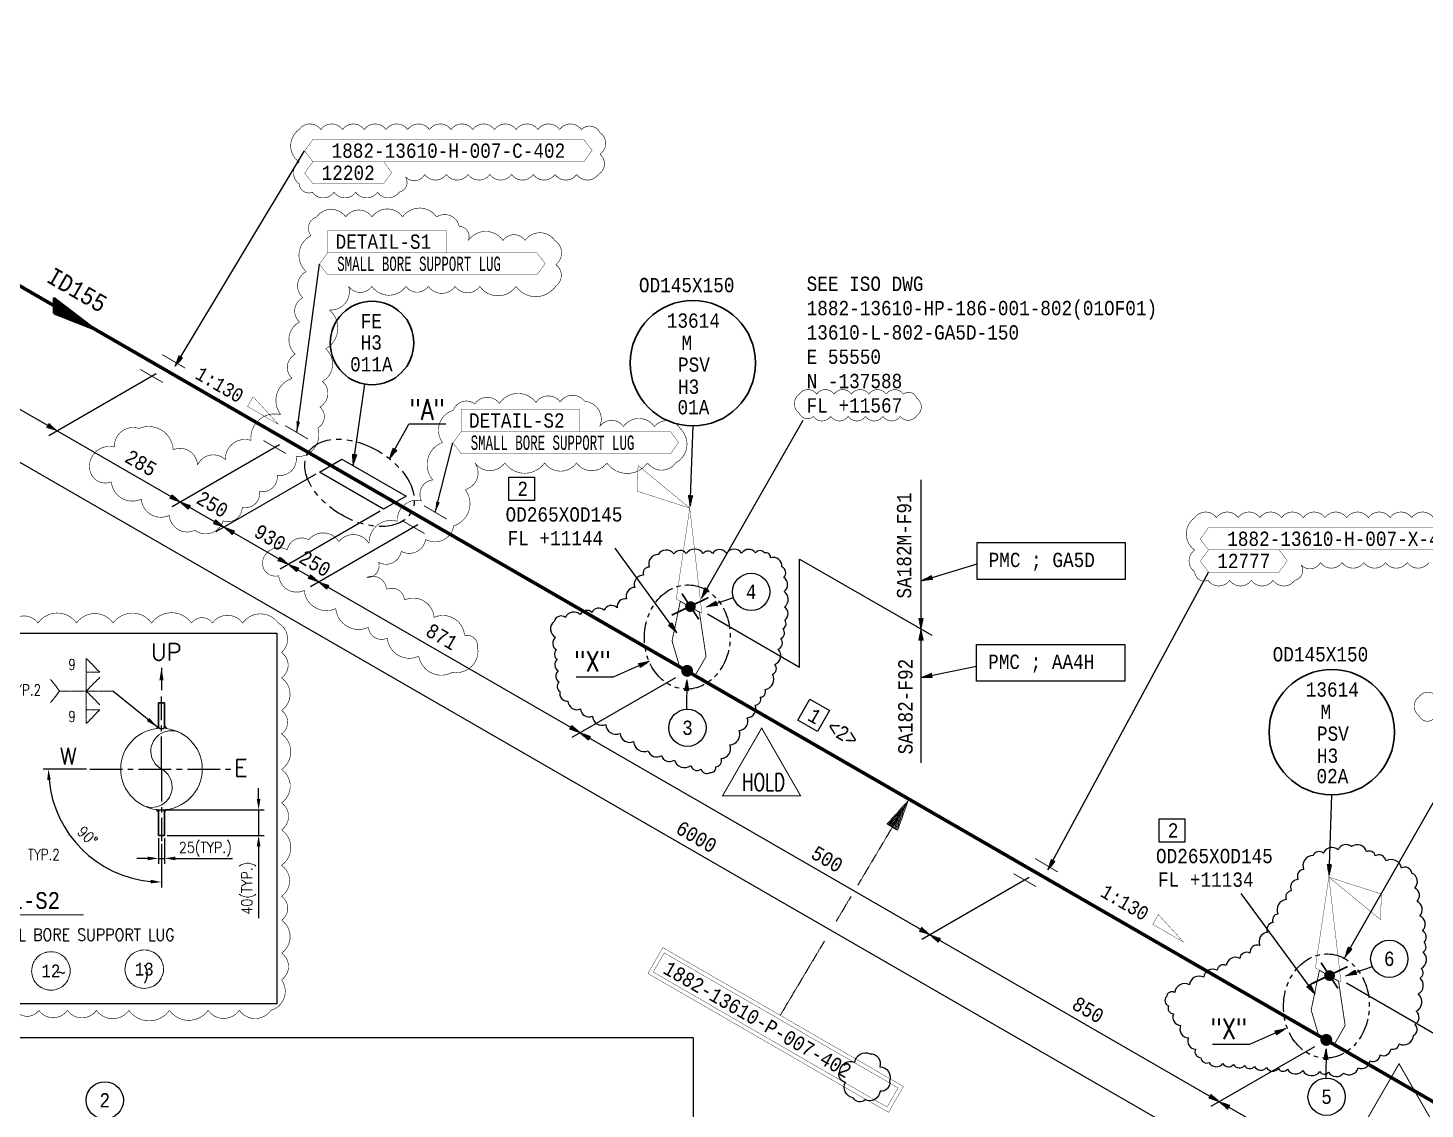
# Model space of a CAD drawing. Header units: inches. Extents: x 1027 to 1868, y 0 to 594.
# Drawn here: x 1256.8 to 1578.6, y 207.4 to 456.4 of the extents above; entities that cross this region are included whole.
import ezdxf
from ezdxf.enums import TextEntityAlignment as Align

# ---------------------------------------------------------------- set-up
doc = ezdxf.new("R2010")
doc.units = ezdxf.units.IN
doc.header["$MEASUREMENT"] = 0
for name, pattern in [('CENTER2', [1.125, 0.75, -0.125, 0.125, -0.125]), ('Dashed', [4.18782, 2.09391, -2.09391]), ('PHANTOM2', [1.25, 0.625, -0.125, 0.125, -0.125, 0.125, -0.125]), ('Solid', [1, 1, 0])]:
    doc.linetypes.add(name, pattern=pattern)
for name, color, linetype in [('1', 7, 'Continuous'), ('2', 2, 'Continuous'), ('4', 4, 'Continuous'), ('Border', 7, 'Continuous'), ('DIM-LINES', 7, 'Continuous'), ('DIM-TEXT', 7, 'Continuous'), ('FAB', 2, 'Continuous'), ('FITTINGS', 7, 'Continuous'), ('FRAME', 7, 'Continuous'), ('ISO-TEXT', 7, 'Continuous'), ('ISOTEXT', 7, 'Continuous'), ('NOZZLES', 7, 'Continuous'), ('PIPE', 7, 'Continuous'), ('Rev.4', 6, 'Continuous'), ('WELDS', 7, 'Continuous'), ('yellow', 2, 'Continuous')]:
    doc.layers.add(name, color=color, linetype=linetype)
for name, color, linetype, lineweight in [('3', 3, 'Continuous', 30), ('fittingDimension', 2, 'Solid', 13), ('Level 20', 7, 'Continuous', 0), ('materialLabel', 2, 'Solid', 13), ('message', 2, 'Solid', 13), ('spool', 2, 'Solid', 13), ('weldCyanLabel', 4, 'Solid', 13), ('weldDimension', 2, 'Solid', 13), ('weldLabel', 2, 'Solid', 13)]:
    doc.layers.add(name, color=color, linetype=linetype, lineweight=lineweight)
doc.styles.add('fixedText', font='MONOTXT8.shx', dxfattribs={"width": 0.85})
doc.styles.add('MONOTXT', font='MONOTXT.shx', dxfattribs={"width": 0.8})
doc.styles.add('ROMANS', font='romans.shx', dxfattribs={"width": 0.85})
doc.styles.get("Standard").update_dxf_attribs({"font": 'arial.ttf'})
doc.dimstyles.new('FabISO-VA2', dxfattribs={"dimtxt": 3.05, "dimasz": 2.8, "dimexe": 2, "dimexo": 1, "dimgap": 1.4, "dimtad": 1, "dimdec": 1, "dimdsep": 46, "dimtxsty": 'fixedText', "dimcen": 0, "dimclrd": 4, "dimclre": 2, "dimclrt": 2, "dimadec": 1, "dimazin": 2, "dimtfac": 1, "dimtix": 1, "dimtmove": 0, "dimatfit": 0, "dimfxl": 1, "dimarcsym": 0})
doc.dimstyles.new('ISO-25', dxfattribs={"dimtxt": 2.5, "dimasz": 2.5, "dimexe": 1.25, "dimexo": 0.625, "dimtad": 1, "dimtxsty": 'Standard', "dimcen": 2.5, "dimclre": 4, "dimadec": 0, "dimazin": 0, "dimtfac": 1, "dimtmove": 0, "dimatfit": 3, "dimfxl": 1, "dimarcsym": 0})

# ---------------------------------------------------------------- blocks, each defined once
blk = doc.blocks.new('block53')
at = {"layer": 'FITTINGS', "color": 2, "linetype": 'ByBlock', "const_width": 0.35}
for points in [[(0, 1.5), (0, 0)], [(7.6, -4.3), (0, 1.5)], [(0, 1.3), (0, -1.3)], [(6.9, -3.9), (0, 1.3)], [(0, 1.1), (0, -1.3)], [(6.1, -3.5), (0, 1.1)], [(0, 1), (0, -1.1)], [(5.3, -3), (0, 1)], [(0, 0.8), (0, -0.9)], [(4.7, -2.6), (0, 0.8)], [(0, 0.6), (0, -0.7)], [(3.9, -2.2), (0, 0.6)], [(0, 0.4), (0, -0.5)], [(3.2, -1.8), (0, 0.4)], [(0, 0.2), (0, -0.3)], [(2.4, -1.3), (0, 0.2)], [(0, 0), (0, -0.1)], [(7.6, -4.3), (0, 0)], [(0, -0.1), (2.4, -1.3)], [(0, -0.3), (3.2, -1.8)], [(0, -0.5), (3.9, -2.2)], [(0, -0.7), (4.7, -2.6)], [(0, -0.9), (5.3, -3)], [(0, -1.1), (6.1, -3.5)], [(0, -1.3), (7.6, -4.3)], [(0, -1.3), (6.9, -3.9)]]:
    blk.add_lwpolyline(points, dxfattribs=at)
at = {"flags": 1}
for tag in ['Pipe Ref', 'Description']:
    blk.add_attdef(tag, (0, 0), '', height=1, dxfattribs=at)

msp = doc.modelspace()

# ---------------------------------------------------------------- hatches: boundary and pattern name
at = {"linetype": 'Continuous'}
h = msp.add_hatch(color=2, dxfattribs=at)
h.paths.add_polyline_path([(1286.39, 295.03), (1286.8, 295.67), (1286.8, 295.51), (1287.06, 295.08, 0.017857)])
h.paths.add_polyline_path([(1288.64, 295.03, 0.017857), (1287.97, 295.08), (1288.23, 295.51), (1288.23, 295.67)])
h = msp.add_hatch(color=2, dxfattribs=at)
h.paths.add_polyline_path([(1286.39, 276.38), (1286.8, 275.74), (1286.8, 275.9), (1287.06, 276.32, -0.017857)])
h.paths.add_polyline_path([(1288.64, 276.38, -0.017857), (1287.97, 276.32), (1288.23, 275.9), (1288.23, 275.74)])
at = {"layer": 'WELDS'}
h = msp.add_hatch(color=2, dxfattribs=at)
edge = h.paths.add_edge_path(flags=0)
edge.add_arc((1409.35, 323.12), 1.25, 0, 360)
h = msp.add_hatch(color=2, dxfattribs=at)
edge = h.paths.add_edge_path(flags=0)
edge.add_arc((1408.6, 308.32), 1.38, 180, 540, ccw=False)
h = msp.add_hatch(color=2, dxfattribs=at)
edge = h.paths.add_edge_path(flags=0)
edge.add_arc((1556.56, 238.13), 1.25, 0, 360)
h = msp.add_hatch(color=2, dxfattribs=at)
edge = h.paths.add_edge_path(flags=0)
edge.add_arc((1555.81, 223.32), 1.38, 180, 540, ccw=False)

# ---------------------------------------------------------------- linework, layer by layer
at = {"color": 2, "linetype": 'Continuous'}
for p, q in [((1286.8, 295.67), (1286.39, 295.03)), ((1286.8, 295.51), (1287.06, 295.08)), ((1286.8, 295.51), (1287.06, 295.08)), ((1287.06, 295.08), (1287.97, 295.08)), ((1288.23, 295.51), (1287.97, 295.08)), ((1288.23, 295.51), (1287.97, 295.08)), ((1288.23, 295.67), (1288.64, 295.03)), ((1286.8, 275.74), (1286.39, 276.38)), ((1286.8, 275.9), (1287.06, 276.32)), ((1286.8, 275.9), (1287.06, 276.32)), ((1287.06, 276.32), (1287.97, 276.32)), ((1288.23, 275.9), (1287.97, 276.32)), ((1288.23, 275.9), (1287.97, 276.32)), ((1288.23, 275.74), (1288.64, 276.38))]:
    msp.add_line(p, q, dxfattribs=at)
at = {"color": 2, "linetype": 'Continuous', "lineweight": 0}
msp.add_line((1233.08, 252.14), (1269.58, 252.14), dxfattribs=at)
at = {"color": 2}
msp.add_lwpolyline([(1187.91, 316.97), (1314.12, 316.97), (1314.12, 231.59), (1187.91, 231.59)], close=True, dxfattribs=at)
at = {"layer": '1', "color": 1, "linetype": 'CENTER2', "ltscale": 10}
for p, q in [((1287.52, 285.7), (1287.52, 302.43)), ((1271, 285.7), (1304.03, 285.7)), ((1287.52, 285.7), (1287.52, 269.12))]:
    msp.add_line(p, q, dxfattribs=at)
at = {"layer": '1', "color": 1}
msp.add_lwpolyline([(1443.76, 216.11, -0.520567), (1447.22, 218.13, -0.520567), (1450.67, 220.14, -0.520567), (1452.98, 217.14, -0.520567), (1455.21, 213.82, -0.520567), (1453.06, 211.53, -0.520567), (1449.58, 209.54, -0.520567), (1446.85, 210.01, -0.520567), (1445.04, 213.58, -0.520567)], format="xyb", close=True, dxfattribs=at)
at = {"layer": '1', "linetype": 'ByBlock', "lineweight": 0}
msp.add_circle((1287.52, 285.7), 9.39, dxfattribs=at)
for centre, start, end in [((1289.76, 289.83), 58.4839, 241.5161), ((1285.28, 281.57), 238.4839, 61.5161)]:
    msp.add_arc(centre, 4.7, start, end, dxfattribs=at)
at = {"layer": '2', "color": 4}
for p, q in [((1290.66, 378.53), (1320.49, 428.09)), ((1331.65, 355.68), (1334.37, 374.34)), ((1340.03, 357.18), (1344.48, 365.11)), ((1409.29, 346.19), (1409.95, 364.74)), ((1411.87, 325.05), (1435.32, 366.1)), ((1406.21, 317.09), (1391.99, 336.57)), ((1462.6, 329.08), (1475.41, 333)), ((1491.7, 262.46), (1528.68, 331.09)), ((1413.06, 323.05), (1419.26, 325.25)), ((1399.87, 310.55), (1391.56, 306.89)), ((1462.51, 306.76), (1475.27, 309.37)), ((1408.55, 306.28), (1408.48, 299.5)), ((1560.05, 242.3), (1590.77, 296.07)), ((1270.23, 285.7), (1260.23, 285.7)), ((1309.89, 278.81), (1309.89, 281.31)), ((1556.46, 261.21), (1557.12, 279.76)), ((1288.14, 276.31), (1311.14, 276.31)), ((1309.89, 276.31), (1309.89, 270.43)), ((1288.86, 270.43), (1311.14, 270.43)), ((1286.8, 269.8), (1286.8, 263.87)), ((1287.52, 268.5), (1287.52, 258.42)), ((1288.23, 269.8), (1288.23, 263.87)), ((1309.89, 267.93), (1309.89, 251.36)), ((1284.3, 265.12), (1281.8, 265.12)), ((1286.8, 265.12), (1288.23, 265.12)), ((1290.73, 265.12), (1303.88, 265.12)), ((1553.25, 233.85), (1536.21, 257.01)), ((1560.27, 238.05), (1566.47, 240.26)), ((1546.44, 225.93), (1538.13, 222.26)), ((1555.76, 221.29), (1555.69, 214.51))]:
    msp.add_line(p, q, dxfattribs=at)
at = {"layer": '2', "color": 2}
for p, q in [((1286.32, 376.76), (1261.59, 362.49)), ((1314.68, 360.4), (1289.95, 346.12)), ((1323.07, 353.63), (1300, 340.31)), ((1337.87, 345.08), (1314.83, 331.78)), ((1346.58, 341.98), (1321.85, 327.7)), ((1405.91, 306.75), (1382.04, 292.96)), ((1487.36, 260.69), (1462.63, 246.41)), ((1553.12, 221.76), (1529.25, 207.97))]:
    msp.add_line(p, q, dxfattribs=at)
msp.add_lwpolyline([(1329.04, 357.08), (1343.85, 348.54), (1338.69, 345.55), (1323.88, 354.1)], close=True, dxfattribs=at)
at = {"layer": '2', "color": 4}
for points in [[(1367.53, 352.91), (1373.43, 352.91), (1373.43, 347.54), (1367.53, 347.54)], [(1436.85, 301.79), (1441.42, 299.16), (1438.64, 294.35), (1434.08, 296.99)], [(1517.34, 274.22), (1523.24, 274.22), (1523.24, 268.86), (1517.34, 268.86)]]:
    msp.add_lwpolyline(points, close=True, dxfattribs=at)
for centre in [(1423.33, 326.51), (1408.67, 295.21), (1570.32, 242), (1274.46, 209.41), (1555.88, 210.22)]:
    msp.add_circle(centre, 4.29, dxfattribs=at)
msp.add_arc((1287.52, 285.7), 26.03, 185.5045, 264.4955, dxfattribs=at)
at = {"layer": '2', "color": 3, "linetype": 'PHANTOM2', "ltscale": 10}
msp.add_ellipse((1333.14, 351.64), major_axis=(-11.85, 6.88), ratio=0.619536, dxfattribs=at)
at = {"layer": '2', "color": 3, "linetype": 'PHANTOM2', "ltscale": 8}
for centre in [(1408.63, 316.12), (1555.84, 231.13)]:
    msp.add_ellipse(centre, major_axis=(0.38, 12), ratio=0.822836, dxfattribs=at)
at = {"layer": '2', "color": 4}
for points in [[(1261.19, 283.19), (1262.02, 283.23), (1261.48, 285.7)], [(1309.47, 278.81), (1310.31, 278.81), (1309.89, 276.31)], [(1309.47, 267.93), (1310.31, 267.93), (1309.89, 270.43)], [(1284.3, 265.54), (1284.3, 264.7), (1286.8, 265.12)], [(1290.73, 265.54), (1290.73, 264.7), (1288.23, 265.12)], [(1285.04, 260.21), (1285, 259.37), (1287.52, 259.67)]]:
    msp.add_solid(points, dxfattribs=at)
at = {"layer": '3'}
for p, q in [((1286.8, 295.51), (1286.8, 300.98)), ((1288.23, 300.98), (1286.8, 300.98)), ((1288.23, 295.51), (1288.23, 300.98)), ((1286.8, 275.9), (1286.8, 270.43)), ((1288.23, 275.9), (1288.23, 270.43)), ((1288.23, 270.43), (1286.8, 270.43))]:
    msp.add_line(p, q, dxfattribs=at)
at = {"layer": '4', "color": 2}
for p, q in [((1353, 365.11), (1344.48, 365.11)), ((1391.56, 306.89), (1383.04, 306.89)), ((1538.13, 222.26), (1529.6, 222.26))]:
    msp.add_line(p, q, dxfattribs=at)
for points in [[(1475.41, 337.9), (1509.51, 337.9), (1509.51, 329.38), (1475.41, 329.38)], [(1475.27, 314.43), (1509.38, 314.43), (1509.38, 305.91), (1475.27, 305.91)], [(1098.52, 223.9), (1409.97, 223.9), (1409.97, 96.43), (1098.52, 96.43)]]:
    msp.add_lwpolyline(points, close=True, dxfattribs=at)
at = {"layer": '4', "color": 1}
for points in [[(1426.42, 335.5, 0.520567), (1424.36, 335.48, 0.520567), (1421.15, 335.45, 0.520567), (1417.69, 335.42, 0.520567), (1414.43, 335.38, 0.520567), (1412.31, 335.36, 0.520567), (1408.38, 335.33, 0.520567), (1405.53, 335.3, 0.520567), (1401.92, 335.13, 0.520567), (1399.86, 332.22, 0.520567), (1398.53, 330.35, 0.520567), (1396.53, 327.54, 0.520567), (1394.65, 324.88, 0.520567), (1392.48, 322.85, 0.520567), (1389.45, 322.29, 0.520567), (1386.68, 321.78, 0.520567), (1383.97, 321.28, 0.520567), (1380.58, 320.65, 0.520567), (1377.94, 319.72, 0.520567), (1378.25, 316.03, 0.520567), (1378.5, 313.14, 0.520567), (1378.68, 310.98, 0.520567), (1378.9, 308.3, 0.520567), (1379.12, 305.7, 0.520567), (1379.3, 303.55, 0.520567), (1381.11, 301.35, 0.520567), (1384.04, 299.55, 0.520567), (1386.76, 297.87, 0.520567), (1389.84, 295.98, 0.520567), (1393.15, 293.93, 0.520567), (1396.26, 292.02, 0.520567), (1399.63, 289.94, 0.520567), (1402.65, 288.84, 0.520567), (1405.67, 287.79, 0.520567), (1409.44, 286.49, 0.520567), (1411.81, 285.67, 0.520567), (1413.91, 284.94, 0.520567), (1415.18, 286.21, 0.520567), (1416.4, 288.12, 0.520567), (1418.43, 291.29, 0.520567), (1420.55, 294.6, 0.520567), (1422.43, 297.54, 0.520567), (1424.28, 300.43, 0.520567), (1425.45, 302.25, 0.520567), (1426.57, 304.01, 0.520567), (1428.25, 307.52, 0.520567), (1428.77, 309.8, 0.520567), (1429.58, 313.31, 0.520567), (1430.15, 315.8, 0.520567), (1430.66, 318.02, 0.520567), (1431.07, 319.98, 0.520567), (1431, 323.02, 0.520567), (1430.93, 326.59, 0.520567), (1430.86, 329.84, 0.520567), (1430.4, 332.32, 0.520567), (1427.81, 334.39, 0.520567), (1426.42, 335.5, 0.520567)], [(1575.54, 261.76, 0.520567), (1573.12, 262.89, 0.520567), (1569.58, 264.55, 0.520567), (1567.07, 265.72, 0.520567), (1565.11, 266.63, 0.520567), (1561.61, 267.84, 0.520567), (1558.52, 267.12, 0.520567), (1555.13, 266.32, 0.520567), (1552.74, 265.76, 0.520567), (1550.59, 262.56, 0.520567), (1549.3, 260.32, 0.520567), (1547.76, 257.65, 0.520567), (1546.61, 255.65, 0.520567), (1544.68, 252.31, 0.520567), (1543.54, 250.33, 0.520567), (1542.25, 248.09, 0.520567), (1540.52, 245.1, 0.520567), (1538.23, 243.33, 0.520567), (1535.88, 242.1, 0.520567), (1532.76, 240.46, 0.520567), (1530.65, 239.35, 0.520567), (1527.57, 237.74, 0.520567), (1524.28, 236.02, 0.520567), (1520.9, 234.25, 0.520567), (1518.97, 233.24, 0.520567), (1519.46, 231.17, 0.520567), (1520.61, 229.32, 0.520567), (1522.27, 226.64, 0.520567), (1524.06, 223.76, 0.520567), (1525.68, 221.16, 0.520567), (1526.91, 219.19, 0.520567), (1528.81, 218.12, 0.520567), (1532, 217.85, 0.520567), (1534.42, 217.64, 0.520567), (1536.97, 217.41, 0.520567), (1539.28, 217.21, 0.520567), (1542.06, 216.97, 0.520567), (1544.78, 216.73, 0.520567), (1546.9, 216.55, 0.520567), (1550.39, 216.25, 0.520567), (1554.33, 216.01, 0.520567), (1556.33, 215.89, 0.520567), (1559.79, 215.67, 0.520567), (1563.18, 216.91, 0.520567), (1565.88, 218.48, 0.520567), (1568.22, 219.85, 0.520567), (1570.72, 221.3, 0.520567), (1572.59, 222.39, 0.520567), (1575.91, 224.32, 0.520567), (1576.21, 226.9, 0.520567), (1576.55, 229.94, 0.520567), (1577, 233.91, 0.520567), (1577.41, 237.56, 0.520567), (1577.66, 239.74, 0.520567), (1578.09, 243.6, 0.520567), (1578.34, 245.77, 0.520567), (1577.98, 248.42, 0.520567), (1577.34, 251.9, 0.520567), (1576.73, 255.23, 0.520567), (1576.17, 258.29, 0.520567), (1575.54, 261.76, 0.520567)]]:
    msp.add_lwpolyline(points, format="xyb", dxfattribs=at)
at = {"layer": '4', "color": 2}
for points in [[(1413.26, 321.46), (1434.51, 309.2), (1434.51, 334.07), (1464.92, 316.51)], [(1560.47, 236.47), (1581.72, 224.21), (1581.72, 263.69), (1612.13, 246.13)]]:
    msp.add_lwpolyline(points, dxfattribs=at)
at = {"layer": 'Border', "color": 4}
msp.add_line((1462.46, 352.3), (1462.46, 287.13), dxfattribs=at)
at = {"layer": 'DIM-LINES', "color": 4}
for p, q in [((1578.29, 181.88), (1109.39, 452.54)), ((1567.8, 175.83), (1098.77, 446.41))]:
    msp.add_line(p, q, dxfattribs=at)
at = {"layer": 'FITTINGS', "color": 2, "linetype": 'ByBlock', "const_width": 0.2}
for points in [[(1287.7, 381.16), (1292.95, 378.07)], [(1287.84, 374.74), (1282.64, 377.74)], [(1316.05, 364.79), (1321.3, 361.7)], [(1316.19, 358.37), (1311, 361.37)], [(1347.96, 346.37), (1353.21, 343.28)], [(1348.1, 339.95), (1342.9, 342.96)], [(1411.42, 321.84), (1407.02, 324.34), (1405.12, 315.2), (1406.92, 309.1), (1410.39, 307.18), (1412.95, 311.63), (1411.42, 321.84)], [(1488.74, 265.09), (1493.99, 262)], [(1488.96, 258.62), (1483.77, 261.62)], [(1558.63, 236.85), (1554.23, 239.35), (1552.33, 230.21), (1554.13, 224.11), (1557.6, 222.19), (1560.16, 226.64), (1558.63, 236.85)]]:
    msp.add_lwpolyline(points, dxfattribs=at)
at = {"layer": 'FRAME', "color": 4, "linetype": 'ByBlock'}
for points in [[(1308.62, 371.47, 0.08, 0.08, 0), (1307.35, 369.2, 0.08, 0.08, 0), (1314.4, 365.15, 0.08, 0.08, 0)], [(1517.13, 252.2, 0.08, 0.08, 0), (1515.86, 249.93, 0.08, 0.08, 0), (1522.92, 245.88, 0.08, 0.08, 0)]]:
    msp.add_lwpolyline(points, format="xyseb", close=True, dxfattribs=at)
at = {"layer": 'ISO-TEXT', "color": 2, "linetype": 'ByBlock', "const_width": 0.08, "flags": 128}
for points in [[(1322.39, 425.59), (1320.49, 428.09), (1322.39, 430.69), (1384.82, 430.69), (1386.72, 428.19), (1384.82, 425.59)], [(1322.39, 420.49), (1320.49, 422.99), (1322.39, 425.59), (1338.65, 425.59), (1340.55, 423.09), (1338.65, 420.49)], [(1325.82, 404.63), (1325.82, 409.73), (1353.12, 409.73), (1353.12, 404.63)], [(1325.82, 399.53), (1323.92, 402.03), (1325.82, 404.63), (1373.99, 404.63), (1375.89, 402.13), (1373.99, 399.53)], [(1356.56, 363.43), (1356.56, 368.53), (1383.87, 368.53), (1383.87, 363.43)], [(1356.56, 358.33), (1354.66, 360.83), (1356.56, 363.43), (1404.74, 363.43), (1406.64, 360.93), (1404.74, 358.33)], [(1528.68, 336.19), (1526.78, 338.69), (1528.68, 341.29), (1591.12, 341.29), (1593.02, 338.79), (1591.12, 336.19)], [(1528.68, 331.09), (1526.78, 333.59), (1528.68, 336.19), (1544.94, 336.19), (1546.84, 333.69), (1544.94, 331.09)], [(1399.55, 238.62), (1403, 244.59), (1458.42, 212.59), (1454.97, 206.62)], [(1400.78, 238.95), (1403.33, 243.37), (1457.19, 212.27), (1454.64, 207.85)]]:
    msp.add_lwpolyline(points, close=True, dxfattribs=at)
at = {"layer": 'ISOTEXT', "color": 2, "linetype": 'Continuous', "lineweight": 30}
for centre, radius in [((1336.01, 383.83), 9.63), ((1409.91, 379.19), 14.45), ((1557.08, 294.2), 14.45)]:
    msp.add_circle(centre, radius, dxfattribs=at)
at = {"layer": 'materialLabel', "color": 4}
for p, q in [((1270.2, 303.68), (1270.2, 311.18)), ((1270.2, 311.18), (1273.32, 307.99)), ((1264.06, 303.68), (1261.99, 306.31)), ((1273.32, 307.99), (1270.2, 307.99)), ((1270.2, 303.68), (1273.32, 306.87)), ((1264.06, 303.68), (1261.99, 301.05)), ((1276.34, 303.68), (1264.06, 303.68)), ((1270.2, 303.68), (1270.2, 296.19)), ((1270.2, 303.68), (1273.32, 300.49)), ((1270.2, 296.19), (1273.32, 299.38)), ((1273.32, 299.38), (1270.2, 299.38))]:
    msp.add_line(p, q, dxfattribs=at)
at = {"layer": 'NOZZLES', "const_width": 0.8}
msp.add_lwpolyline([(1602.79, 196.17), (1133.98, 466.78)], dxfattribs=at)
at = {"layer": 'PIPE', "color": 2, "linetype": 'Dashed', "ltscale": 0.8, "const_width": 0.08}
for points in [[(1409.19, 345.81), (1397.29, 355.61), (1397.09, 349.71), (1409.19, 345.81)], [(1409.19, 345.81), (1406.09, 324.9), (1411.99, 321.6), (1409.19, 345.81)], [(1556.4, 260.82), (1553.3, 239.91), (1559.2, 236.61), (1556.4, 260.82)], [(1556.4, 260.82), (1568.3, 251.02), (1568.5, 256.92), (1556.4, 260.82)]]:
    msp.add_lwpolyline(points, dxfattribs=at)
at = {"layer": 'Rev.4', "color": 1, "const_width": 0.132}
for points in [[(1319.22, 432.99, -0.520567), (1324.22, 432.99, -0.520567), (1329.22, 432.99, -0.520567), (1334.22, 432.99, -0.520567), (1339.22, 432.99, -0.520567), (1344.22, 432.99, -0.520567), (1349.22, 432.99, -0.520567), (1354.22, 432.99, -0.520567), (1359.22, 432.99, -0.520567), (1364.22, 432.99, -0.520567), (1369.22, 432.99, -0.520567), (1374.22, 432.99, -0.520567), (1379.22, 432.99, -0.520567), (1384.22, 432.99, -0.520567), (1388.52, 432.3, -0.520567), (1388.52, 427.3, -0.520567), (1388.15, 422.67, -0.520567), (1383.15, 422.67, -0.520567), (1378.15, 422.67, -0.520567), (1373.15, 422.67, -0.520567), (1368.15, 422.67, -0.520567), (1363.15, 422.67, -0.520567), (1358.15, 422.67, -0.520567), (1353.15, 422.67, -0.520567), (1348.15, 422.67, -0.520567), (1343.73, 422.1, -0.520567), (1342.26, 418.57, -0.520567), (1337.26, 418.57, -0.520567), (1332.26, 418.57, -0.520567), (1327.26, 418.57, -0.520567), (1322.26, 418.57, -0.520567), (1319.22, 420.53, -0.520567), (1319.22, 425.53, -0.520567), (1319.22, 432.99, -0.520567)], [(1306.1, 345.95, -0.520567), (1301.71, 342.87, -0.520567), (1295.2, 340.7, -0.520567), (1289.3, 344.12, -0.520567), (1282.85, 347.87, -0.520567), (1275.97, 351.86, -0.520567), (1270.96, 355.05, -0.520567), (1276.64, 359.86, -0.520567), (1282.36, 364.16, -0.520567), (1290.2, 359.26, -0.520567), (1295.82, 355.74, -0.520567), (1302.22, 356.95, -0.520567), (1308.13, 361.4, -0.520567), (1314.97, 367.35, -0.520567), (1317.61, 375.68, -0.520567), (1318.34, 381.24, -0.520567), (1319.32, 388.67, -0.520567), (1320.06, 394.28, -0.520567), (1320.85, 400.27, -0.520567), (1321.94, 408.57, -0.520567), (1323.27, 412.88, -0.520567), (1329.94, 412.88, -0.520567), (1336.02, 412.88, -0.520567), (1343.07, 412.88, -0.520567), (1350.89, 412.88, -0.520567), (1356.09, 410.73, -0.520567), (1358.2, 407.46, -0.520567), (1366.17, 407.46, -0.520567), (1371.27, 407.46, -0.520567), (1378.1, 407.46, -0.520567), (1378.34, 401.89, -0.520567), (1378.28, 396.88, -0.520567), (1369.18, 396.88, -0.520567), (1360.84, 396.88, -0.520567), (1355.15, 396.88, -0.520567), (1348.97, 396.88, -0.520567), (1343.82, 396.88, -0.520567), (1335.97, 396.88, -0.520567), (1330.63, 396.88, -0.520567), (1326.22, 391.43, -0.520567), (1325.33, 382.49, -0.520567), (1324.59, 374.99, -0.520567), (1324, 369.11, -0.520567), (1323.52, 364.27, -0.520567), (1318.53, 357.63, -0.520567), (1314.16, 353.4, -0.520567), (1310.11, 349.66, -0.520567), (1306.1, 345.95, -0.520567)], [(1321.42, 338.5, 0.520567), (1316.51, 336.18, 0.520567), (1310.78, 333.46, 0.520567), (1314.52, 330.23, 0.520567), (1320.4, 326.85, 0.520567), (1327.66, 322.68, 0.520567), (1335.18, 318.36, 0.520567), (1339.53, 315.86, 0.520567), (1346.78, 311.7, 0.520567), (1354.57, 308.01, 0.520567), (1360.34, 313.64, 0.520567), (1357.33, 316.47, 0.520567), (1350.3, 320.63, 0.520567), (1343.5, 324.65, 0.520567), (1339.37, 327.1, 0.520567), (1334.76, 329.83, 0.520567), (1337.54, 333.32, 0.520567), (1342.75, 335.86, 0.520567), (1348.35, 338.58, 0.520567), (1354.84, 341.74, 0.520567), (1357.48, 350.08, 0.520567), (1359.72, 356.23, 0.520567), (1366.59, 356.23, 0.520567), (1375.77, 356.23, 0.520567), (1383.12, 356.23, 0.520567), (1390.1, 356.23, 0.520567), (1399.47, 356.23, 0.520567), (1405.94, 356.23, 0.520567), (1406.97, 364.15, 0.520567), (1401.06, 364.6, 0.520567), (1393.93, 364.6, 0.520567), (1388.46, 364.6, 0.520567), (1385, 370.4, 0.520567), (1379.34, 370.27, 0.520567), (1373.78, 370.13, 0.520567), (1365.35, 369.92, 0.520567), (1359.67, 369.78, 0.520567), (1354.74, 368.34, 0.520567), (1352.25, 360.93, 0.520567), (1350, 352.31, 0.520567), (1347.4, 347.46, 0.520567), (1341.89, 342.76, 0.520567), (1335.35, 337.67, 0.520567), (1328.36, 338.08, 0.520567), (1321.42, 338.5, 0.520567)], [(1525.51, 343.6, -0.520567), (1530.51, 343.6, -0.520567), (1535.51, 343.6, -0.520567), (1540.51, 343.6, -0.520567), (1545.51, 343.6, -0.520567), (1550.51, 343.6, -0.520567), (1555.51, 343.6, -0.520567), (1560.51, 343.6, -0.520567), (1565.51, 343.6, -0.520567), (1570.51, 343.6, -0.520567), (1575.51, 343.6, -0.520567), (1580.51, 343.6, -0.520567)], [(1579.45, 333.28, -0.520567), (1574.45, 333.28, -0.520567), (1569.45, 333.28, -0.520567), (1564.45, 333.28, -0.520567), (1559.45, 333.28, -0.520567), (1554.45, 333.28, -0.520567), (1550.02, 332.71, -0.520567), (1548.55, 329.18, -0.520567), (1543.55, 329.18, -0.520567), (1538.55, 329.18, -0.520567), (1533.55, 329.18, -0.520567), (1528.55, 329.18, -0.520567), (1525.51, 331.14, -0.520567), (1525.51, 336.14, -0.520567), (1525.51, 343.6, -0.520567)], [(1252.69, 319.32, -0.520567), (1259.06, 319.32, -0.520567), (1267.95, 319.32, -0.520567), (1276.39, 319.32, -0.520567), (1285.24, 319.32, -0.520567), (1294.44, 319.32, -0.520567), (1299.25, 319.32, -0.520567), (1306.2, 319.32, -0.520567), (1314.4, 319.32, -0.520567), (1315.17, 312.56, -0.520567), (1315.17, 306.7, -0.520567), (1315.17, 299.19, -0.520567), (1315.17, 293.78, -0.520567), (1315.17, 285.61, -0.520567), (1315.17, 277.93, -0.520567), (1315.17, 271.71, -0.520567), (1315.17, 263.53, -0.520567), (1315.17, 256.39, -0.520567), (1315.17, 250.89, -0.520567), (1315.17, 243.31, -0.520567), (1315.17, 237.15, -0.520567), (1312.72, 230.14, -0.520567), (1305.43, 230.14, -0.520567), (1298.25, 230.14, -0.520567), (1289.35, 230.14, -0.520567), (1280.01, 230.14, -0.520567), (1272.53, 230.14, -0.520567), (1265.86, 230.14, -0.520567), (1259.26, 230.14, -0.520567), (1253.93, 230.14, -0.520567)]]:
    msp.add_lwpolyline(points, format="xyb", dxfattribs=at)
for points in [[(1434.43, 372.06, -0.520567), (1438.43, 372.06, -0.520567), (1442.43, 372.06, -0.520567), (1446.43, 372.06, -0.520567), (1450.43, 372.06, -0.520567), (1454.43, 372.06, -0.520567), (1458.43, 372.06, -0.520567), (1461.49, 371.12, -0.520567), (1461.49, 367.12, -0.520567), (1457.68, 366.93, -0.520567), (1453.68, 366.93, -0.520567), (1449.68, 366.93, -0.520567), (1445.68, 366.93, -0.520567), (1441.68, 366.93, -0.520567), (1437.68, 366.93, -0.520567), (1434.43, 367.68, -0.520567)], [(1577.2, 302.37, -0.520567), (1581.2, 302.37, -0.520567), (1585.2, 302.37, -0.520567), (1589.2, 302.37, -0.520567), (1593.2, 302.37, -0.520567), (1597.2, 302.37, -0.520567), (1601.2, 302.37, -0.520567), (1604.26, 301.43, -0.520567), (1604.26, 297.43, -0.520567), (1600.45, 297.24, -0.520567), (1596.45, 297.24, -0.520567), (1592.45, 297.24, -0.520567), (1588.45, 297.24, -0.520567), (1584.45, 297.24, -0.520567), (1580.45, 297.24, -0.520567), (1577.2, 297.98, -0.520567)]]:
    msp.add_lwpolyline(points, format="xyb", close=True, dxfattribs=at)
at = {"layer": 'Rev.4', "color": 1, "const_width": 0.238}
for points in [[(1425.76, 295.15), (1416.74, 279.52), (1434.74, 279.52)], [(1572.57, 217.82), (1563.55, 202.19), (1581.55, 202.19)]]:
    msp.add_lwpolyline(points, close=True, dxfattribs=at)
at = {"layer": 'spool', "color": 4, "flags": 128}
msp.add_lwpolyline([(1459.45, 278.33), (1457.08, 271.62), (1454.68, 273.05), (1459.45, 278.33), (1458.74, 277.13), (1456.84, 271.77), (1454.92, 272.91), (1458.74, 277.13), (1458.03, 275.93), (1456.6, 271.91), (1455.16, 272.77), (1458.03, 275.93), (1457.31, 274.74), (1456.36, 272.05), (1455.4, 272.62), (1457.31, 274.74), (1456.6, 273.54), (1456.12, 272.2), (1455.64, 272.48), (1456.6, 273.54)], dxfattribs=at)
at = {"layer": 'weldCyanLabel'}
for p, q in [((1459.45, 278.33), (1447.9, 258.95)), ((1446.36, 256.36), (1442.95, 250.64)), ((1440.24, 246.09), (1430.04, 228.98))]:
    msp.add_line(p, q, dxfattribs=at)
for centre in [(1262.04, 239.21), (1283.54, 239.62)]:
    msp.add_circle(centre, 4.43, dxfattribs=at)
at = {"layer": 'weldDimension', "color": 4, "flags": 128}
for points in [[(1290.66, 378.53), (1291.52, 380.92), (1292.37, 380.41), (1290.66, 378.53), (1290.92, 378.96), (1291.6, 380.87), (1292.29, 380.46), (1290.92, 378.96), (1291.17, 379.39), (1291.69, 380.82), (1292.2, 380.51), (1291.17, 379.39), (1291.43, 379.81), (1291.77, 380.77), (1292.11, 380.57), (1291.43, 379.81), (1291.69, 380.24), (1291.86, 380.72), (1292.03, 380.62), (1291.69, 380.24)], [(1263.49, 363.58), (1261.58, 365.26), (1261.08, 364.4), (1263.49, 363.58), (1263.05, 363.83), (1261.53, 365.17), (1261.13, 364.48), (1263.05, 363.83), (1262.62, 364.08), (1261.48, 365.09), (1261.18, 364.57), (1262.62, 364.08), (1262.19, 364.33), (1261.43, 365), (1261.23, 364.65), (1262.19, 364.33), (1261.76, 364.58), (1261.38, 364.91), (1261.28, 364.74), (1261.76, 364.58)], [(1331.65, 355.68), (1331.51, 358.22), (1332.5, 358.07), (1331.65, 355.68), (1331.72, 356.17), (1331.61, 358.2), (1332.4, 358.09), (1331.72, 356.17), (1331.79, 356.67), (1331.71, 358.19), (1332.3, 358.1), (1331.79, 356.67), (1331.86, 357.16), (1331.81, 358.18), (1332.2, 358.12), (1331.86, 357.16), (1331.93, 357.65), (1331.91, 358.16), (1332.11, 358.13), (1331.93, 357.65)], [(1340.03, 357.18), (1340.82, 359.6), (1341.69, 359.11), (1340.03, 357.18), (1340.28, 357.62), (1340.91, 359.55), (1341.6, 359.16), (1340.28, 357.62), (1340.52, 358.05), (1340.99, 359.5), (1341.52, 359.21), (1340.52, 358.05), (1340.77, 358.48), (1341.08, 359.45), (1341.43, 359.26), (1340.77, 358.48), (1341.01, 358.92), (1341.17, 359.4), (1341.34, 359.3), (1341.01, 358.92)], [(1291.84, 347.21), (1289.93, 348.89), (1289.44, 348.03), (1291.84, 347.21), (1291.41, 347.46), (1289.88, 348.8), (1289.48, 348.11), (1291.41, 347.46), (1290.98, 347.71), (1289.83, 348.72), (1289.53, 348.2), (1290.98, 347.71), (1290.55, 347.96), (1289.78, 348.63), (1289.58, 348.29), (1290.55, 347.96), (1290.12, 348.21), (1289.73, 348.54), (1289.63, 348.37), (1290.12, 348.21)], [(1409.29, 346.19), (1408.88, 348.7), (1409.87, 348.66), (1409.29, 346.19), (1409.3, 346.69), (1408.98, 348.7), (1409.77, 348.67), (1409.3, 346.69), (1409.32, 347.19), (1409.08, 348.69), (1409.67, 348.67), (1409.32, 347.19), (1409.34, 347.69), (1409.18, 348.69), (1409.57, 348.68), (1409.34, 347.69), (1409.36, 348.18), (1409.27, 348.69), (1409.47, 348.68), (1409.36, 348.18)], [(1291.78, 347.23), (1294.19, 346.42), (1293.69, 345.56), (1291.78, 347.23), (1292.21, 346.98), (1294.14, 346.33), (1293.74, 345.64), (1292.21, 346.98), (1292.64, 346.74), (1294.09, 346.25), (1293.79, 345.73), (1292.64, 346.74), (1293.07, 346.49), (1294.04, 346.16), (1293.84, 345.82), (1293.07, 346.49), (1293.5, 346.24), (1293.99, 346.07), (1293.89, 345.9), (1293.5, 346.24)], [(1301.9, 341.41), (1299.99, 343.09), (1299.49, 342.22), (1301.9, 341.41), (1301.47, 341.66), (1299.94, 343), (1299.54, 342.31), (1301.47, 341.66), (1301.03, 341.91), (1299.89, 342.91), (1299.59, 342.4), (1301.03, 341.91), (1300.6, 342.16), (1299.84, 342.83), (1299.64, 342.48), (1300.6, 342.16), (1300.17, 342.41), (1299.79, 342.74), (1299.69, 342.57), (1300.17, 342.41)], [(1301.92, 341.42), (1304.32, 340.61), (1303.82, 339.74), (1301.92, 341.42), (1302.35, 341.17), (1304.27, 340.52), (1303.87, 339.83), (1302.35, 341.17), (1302.78, 340.92), (1304.22, 340.43), (1303.92, 339.91), (1302.78, 340.92), (1303.21, 340.67), (1304.17, 340.35), (1303.97, 340), (1303.21, 340.67), (1303.64, 340.42), (1304.12, 340.26), (1304.02, 340.09), (1303.64, 340.42)], [(1316.72, 332.87), (1314.81, 334.54), (1314.31, 333.68), (1316.72, 332.87), (1316.29, 333.12), (1314.76, 334.46), (1314.36, 333.77), (1316.29, 333.12), (1315.85, 333.37), (1314.71, 334.37), (1314.41, 333.85), (1315.85, 333.37), (1315.42, 333.61), (1314.66, 334.29), (1314.46, 333.94), (1315.42, 333.61), (1314.99, 333.86), (1314.61, 334.2), (1314.51, 334.03), (1314.99, 333.86)], [(1316.72, 332.87), (1319.12, 332.05), (1318.63, 331.19), (1316.72, 332.87), (1317.15, 332.62), (1319.07, 331.97), (1318.68, 331.28), (1317.15, 332.62), (1317.58, 332.37), (1319.02, 331.88), (1318.73, 331.36), (1317.58, 332.37), (1318.01, 332.12), (1318.97, 331.79), (1318.78, 331.45), (1318.01, 332.12), (1318.44, 331.87), (1318.93, 331.71), (1318.83, 331.53), (1318.44, 331.87)], [(1323.75, 328.79), (1321.84, 330.47), (1321.34, 329.61), (1323.75, 328.79), (1323.32, 329.04), (1321.79, 330.39), (1321.39, 329.69), (1323.32, 329.04), (1322.89, 329.29), (1321.74, 330.3), (1321.44, 329.78), (1322.89, 329.29), (1322.46, 329.54), (1321.69, 330.21), (1321.49, 329.87), (1322.46, 329.54), (1322.02, 329.79), (1321.64, 330.13), (1321.54, 329.95), (1322.02, 329.79)], [(1323.69, 328.82), (1326.09, 328), (1325.59, 327.14), (1323.69, 328.82), (1324.12, 328.57), (1326.04, 327.91), (1325.64, 327.22), (1324.12, 328.57), (1324.55, 328.32), (1325.99, 327.83), (1325.69, 327.31), (1324.55, 328.32), (1324.98, 328.07), (1325.94, 327.74), (1325.74, 327.4), (1324.98, 328.07), (1325.41, 327.82), (1325.89, 327.66), (1325.79, 327.48), (1325.41, 327.82)], [(1462.6, 329.08), (1464.84, 330.3), (1465.13, 329.35), (1462.6, 329.08), (1463.08, 329.23), (1464.87, 330.21), (1465.1, 329.44), (1463.08, 329.23), (1463.56, 329.38), (1464.89, 330.11), (1465.07, 329.54), (1463.56, 329.38), (1464.03, 329.53), (1464.92, 330.02), (1465.04, 329.63), (1464.03, 329.53), (1464.51, 329.68), (1464.95, 329.92), (1465.01, 329.73), (1464.51, 329.68)], [(1411.87, 325.05), (1412.66, 327.47), (1413.53, 326.98), (1411.87, 325.05), (1412.12, 325.49), (1412.75, 327.42), (1413.45, 327.03), (1412.12, 325.49), (1412.36, 325.92), (1412.84, 327.37), (1413.36, 327.08), (1412.36, 325.92), (1412.61, 326.36), (1412.93, 327.32), (1413.27, 327.13), (1412.61, 326.36), (1412.85, 326.79), (1413.01, 327.27), (1413.19, 327.18), (1412.85, 326.79)], [(1413.06, 323.05), (1415.24, 324.35), (1415.58, 323.41), (1413.06, 323.05), (1413.53, 323.21), (1415.28, 324.26), (1415.54, 323.51), (1413.53, 323.21), (1414, 323.38), (1415.31, 324.16), (1415.51, 323.6), (1414, 323.38), (1414.47, 323.55), (1415.34, 324.07), (1415.48, 323.69), (1414.47, 323.55), (1414.94, 323.72), (1415.38, 323.98), (1415.44, 323.79), (1414.94, 323.72)], [(1406.21, 317.09), (1404.33, 318.79), (1405.13, 319.39), (1406.21, 317.09), (1405.92, 317.49), (1404.41, 318.85), (1405.05, 319.33), (1405.92, 317.49), (1405.62, 317.89), (1404.49, 318.91), (1404.97, 319.27), (1405.62, 317.89), (1405.32, 318.29), (1404.57, 318.97), (1404.89, 319.21), (1405.32, 318.29), (1405.03, 318.69), (1404.65, 319.03), (1404.81, 319.15), (1405.03, 318.69)], [(1462.46, 317.91), (1462.96, 320.4), (1461.96, 320.4), (1462.46, 317.91), (1462.46, 318.41), (1462.86, 320.4), (1462.06, 320.4), (1462.46, 318.41), (1462.46, 318.9), (1462.76, 320.4), (1462.16, 320.4), (1462.46, 318.9), (1462.46, 319.4), (1462.66, 320.4), (1462.26, 320.4), (1462.46, 319.4), (1462.46, 319.9), (1462.56, 320.4), (1462.36, 320.4), (1462.46, 319.9)], [(1462.46, 317.91), (1462.96, 315.42), (1461.96, 315.42), (1462.46, 317.91), (1462.46, 317.41), (1462.86, 315.42), (1462.06, 315.42), (1462.46, 317.41), (1462.46, 316.91), (1462.76, 315.42), (1462.16, 315.42), (1462.46, 316.91), (1462.46, 316.41), (1462.66, 315.42), (1462.26, 315.42), (1462.46, 316.41), (1462.46, 315.91), (1462.56, 315.42), (1462.36, 315.42), (1462.46, 315.91)], [(1399.87, 310.55), (1397.79, 309.09), (1397.39, 310), (1399.87, 310.55), (1399.42, 310.35), (1397.75, 309.18), (1397.43, 309.91), (1399.42, 310.35), (1398.96, 310.15), (1397.71, 309.27), (1397.47, 309.82), (1398.96, 310.15), (1398.5, 309.95), (1397.67, 309.37), (1397.51, 309.73), (1398.5, 309.95), (1398.05, 309.75), (1397.63, 309.46), (1397.55, 309.64), (1398.05, 309.75)], [(1408.55, 306.28), (1409.02, 303.78), (1408.02, 303.79), (1408.55, 306.28), (1408.54, 305.78), (1408.92, 303.79), (1408.12, 303.79), (1408.54, 305.78), (1408.54, 305.28), (1408.82, 303.79), (1408.22, 303.79), (1408.54, 305.28), (1408.53, 304.79), (1408.72, 303.79), (1408.32, 303.79), (1408.53, 304.79), (1408.53, 304.29), (1408.62, 303.79), (1408.42, 303.79), (1408.53, 304.29)], [(1462.51, 306.76), (1464.85, 307.76), (1465.05, 306.79), (1462.51, 306.76), (1463, 306.86), (1464.87, 307.66), (1465.03, 306.88), (1463, 306.86), (1463.49, 306.97), (1464.89, 307.57), (1465.01, 306.98), (1463.49, 306.97), (1463.98, 307.07), (1464.91, 307.47), (1464.99, 307.08), (1463.98, 307.07), (1464.46, 307.17), (1464.93, 307.37), (1464.97, 307.18), (1464.46, 307.17)], [(1383.93, 294.06), (1382.02, 295.74), (1381.53, 294.87), (1383.93, 294.06), (1383.5, 294.31), (1381.97, 295.65), (1381.58, 294.96), (1383.5, 294.31), (1383.07, 294.56), (1381.92, 295.56), (1381.63, 295.05), (1383.07, 294.56), (1382.64, 294.81), (1381.87, 295.48), (1381.68, 295.13), (1382.64, 294.81), (1382.21, 295.06), (1381.83, 295.39), (1381.73, 295.22), (1382.21, 295.06)], [(1383.93, 294.06), (1386.34, 293.24), (1385.84, 292.38), (1383.93, 294.06), (1384.37, 293.81), (1386.29, 293.16), (1385.89, 292.47), (1384.37, 293.81), (1384.8, 293.56), (1386.24, 293.07), (1385.94, 292.55), (1384.8, 293.56), (1385.23, 293.31), (1386.19, 292.98), (1385.99, 292.64), (1385.23, 293.31), (1385.66, 293.06), (1386.14, 292.9), (1386.04, 292.73), (1385.66, 293.06)], [(1491.7, 262.46), (1492.44, 264.89), (1493.32, 264.42), (1491.7, 262.46), (1491.94, 262.9), (1492.53, 264.84), (1493.23, 264.47), (1491.94, 262.9), (1492.17, 263.34), (1492.62, 264.8), (1493.14, 264.51), (1492.17, 263.34), (1492.41, 263.78), (1492.71, 264.75), (1493.06, 264.56), (1492.41, 263.78), (1492.64, 264.22), (1492.79, 264.7), (1492.97, 264.61), (1492.64, 264.22)], [(1556.46, 261.21), (1556.05, 263.72), (1557.05, 263.68), (1556.46, 261.21), (1556.48, 261.71), (1556.15, 263.71), (1556.95, 263.68), (1556.48, 261.71), (1556.5, 262.2), (1556.25, 263.71), (1556.85, 263.69), (1556.5, 262.2), (1556.51, 262.7), (1556.35, 263.7), (1556.75, 263.69), (1556.51, 262.7), (1556.53, 263.2), (1556.45, 263.7), (1556.65, 263.69), (1556.53, 263.2)], [(1464.53, 247.51), (1462.62, 249.19), (1462.12, 248.32), (1464.53, 247.51), (1464.1, 247.76), (1462.57, 249.1), (1462.17, 248.41), (1464.1, 247.76), (1463.66, 248.01), (1462.52, 249.01), (1462.22, 248.5), (1463.66, 248.01), (1463.23, 248.26), (1462.47, 248.93), (1462.27, 248.58), (1463.23, 248.26), (1462.8, 248.51), (1462.42, 248.84), (1462.32, 248.67), (1462.8, 248.51)], [(1464.53, 247.51), (1466.93, 246.7), (1466.44, 245.83), (1464.53, 247.51), (1464.96, 247.26), (1466.88, 246.61), (1466.49, 245.92), (1464.96, 247.26), (1465.39, 247.01), (1466.83, 246.52), (1466.54, 246), (1465.39, 247.01), (1465.82, 246.76), (1466.78, 246.44), (1466.59, 246.09), (1465.82, 246.76), (1466.25, 246.51), (1466.73, 246.35), (1466.64, 246.18), (1466.25, 246.51)], [(1560.05, 242.3), (1560.84, 244.71), (1561.71, 244.22), (1560.05, 242.3), (1560.3, 242.73), (1560.93, 244.67), (1561.63, 244.27), (1560.3, 242.73), (1560.54, 243.17), (1561.02, 244.62), (1561.54, 244.32), (1560.54, 243.17), (1560.79, 243.6), (1561.1, 244.57), (1561.45, 244.37), (1560.79, 243.6), (1561.03, 244.04), (1561.19, 244.52), (1561.37, 244.42), (1561.03, 244.04)], [(1560.27, 238.05), (1562.45, 239.36), (1562.79, 238.42), (1560.27, 238.05), (1560.74, 238.22), (1562.49, 239.27), (1562.75, 238.51), (1560.74, 238.22), (1561.21, 238.39), (1562.52, 239.17), (1562.72, 238.61), (1561.21, 238.39), (1561.68, 238.56), (1562.55, 239.08), (1562.69, 238.7), (1561.68, 238.56), (1562.15, 238.72), (1562.59, 238.98), (1562.65, 238.8), (1562.15, 238.72)], [(1553.25, 233.85), (1551.36, 235.56), (1552.16, 236.15), (1553.25, 233.85), (1552.95, 234.25), (1551.44, 235.61), (1552.08, 236.09), (1552.95, 234.25), (1552.65, 234.65), (1551.52, 235.67), (1552, 236.03), (1552.65, 234.65), (1552.36, 235.05), (1551.6, 235.73), (1551.92, 235.97), (1552.36, 235.05), (1552.06, 235.45), (1551.68, 235.79), (1551.84, 235.91), (1552.06, 235.45)], [(1546.44, 225.93), (1544.36, 224.47), (1543.96, 225.38), (1546.44, 225.93), (1545.99, 225.73), (1544.32, 224.56), (1544, 225.29), (1545.99, 225.73), (1545.53, 225.53), (1544.28, 224.65), (1544.04, 225.2), (1545.53, 225.53), (1545.07, 225.33), (1544.24, 224.74), (1544.08, 225.11), (1545.07, 225.33), (1544.62, 225.13), (1544.2, 224.83), (1544.12, 225.02), (1544.62, 225.13)], [(1555.76, 221.29), (1556.23, 218.79), (1555.24, 218.8), (1555.76, 221.29), (1555.75, 220.79), (1556.13, 218.79), (1555.34, 218.8), (1555.75, 220.79), (1555.75, 220.29), (1556.03, 218.79), (1555.43, 218.8), (1555.75, 220.29), (1555.74, 219.79), (1555.93, 218.8), (1555.53, 218.8), (1555.74, 219.79), (1555.74, 219.3), (1555.83, 218.8), (1555.63, 218.8), (1555.74, 219.3)], [(1531.17, 209.08), (1529.26, 210.76), (1528.76, 209.9), (1531.17, 209.08), (1530.74, 209.33), (1529.21, 210.67), (1528.81, 209.98), (1530.74, 209.33), (1530.31, 209.58), (1529.16, 210.59), (1528.86, 210.07), (1530.31, 209.58), (1529.87, 209.83), (1529.11, 210.5), (1528.91, 210.15), (1529.87, 209.83), (1529.44, 210.08), (1529.06, 210.41), (1528.96, 210.24), (1529.44, 210.08)], [(1531.17, 209.08), (1533.58, 208.27), (1533.08, 207.4), (1531.17, 209.08), (1531.6, 208.83), (1533.53, 208.18), (1533.13, 207.49), (1531.6, 208.83), (1532.03, 208.58), (1533.48, 208.09), (1533.18, 207.58), (1532.03, 208.58), (1532.46, 208.33), (1533.43, 208.01), (1533.23, 207.66), (1532.46, 208.33), (1532.9, 208.08), (1533.38, 207.92), (1533.28, 207.75), (1532.9, 208.08)]]:
    msp.add_lwpolyline(points, dxfattribs=at)
at = {"layer": 'WELDS', "color": 2, "linetype": 'ByBlock', "const_width": 0.4}
for points in [[(1405.06, 321.16), (1413.49, 325.2)], [(1407.39, 326.11), (1411.29, 320.19)], [(1552.27, 236.17), (1560.7, 240.21)], [(1554.6, 241.12), (1558.5, 235.2)]]:
    msp.add_lwpolyline(points, dxfattribs=at)
at = {"layer": 'yellow'}
msp.add_line((1287.52, 309.03), (1287.52, 303.9), dxfattribs=at)
msp.add_solid([(1287.03, 306.13), (1288, 306.13), (1287.52, 309.03)], dxfattribs=at)

# ---------------------------------------------------------------- block references
at = {"layer": 'FITTINGS', "xscale": 1.3, "yscale": 1.3, "zscale": 1.3}
msp.add_blockref('block53', (1262.71, 392.33), dxfattribs=at)

# ---------------------------------------------------------------- texts
at = {"layer": '1', "color": 2, "linetype": 'Continuous', "lineweight": 0, "style": 'ROMANS', "width": 0.857082}
msp.add_text('SUPPORT TAG NO : SMALL BORE SUPPORT LUG', height=2.7909, dxfattribs=at).set_placement((1252.31, 247.53), align=Align.MIDDLE_CENTER)
at = {"layer": '2', "style": 'fixedText', "width": 0.85}
for s, p in [('4', (1423.33, 326.51)), ('3', (1408.67, 295.21)), ('6', (1570.32, 242)), ('2', (1274.46, 209.41)), ('5', (1555.88, 210.22))]:
    msp.add_text(s, height=3.3, dxfattribs=at).set_placement(p, align=Align.MIDDLE_CENTER)
at = {"layer": '3', "lineweight": 30, "style": 'ROMANS', "width": 0.8}
for s, p in [('"A"', (1344.63, 370.9)), ('"X"', (1382.54, 312.89)), ('"X"', (1529.11, 228.27))]:
    msp.add_text(s, height=4.752, dxfattribs=at).set_placement(p, align=Align.TOP_LEFT)
at = {"layer": '3', "style": 'ROMANS', "width": 0.7}
msp.add_text('HOLD ', height=4, dxfattribs=at).set_placement((1427.16, 282.71), align=Align.MIDDLE_CENTER)
at = {"layer": '3', "lineweight": 13, "style": 'fixedText', "width": 0.85}
msp.add_text('DETAIL-S2', height=3.869, dxfattribs=at).set_placement((1251.33, 255.43), align=Align.MIDDLE_CENTER)
at = {"layer": 'DIM-TEXT', "color": 2, "style": 'MONOTXT', "width": 0.8566}
for s, rotation, p in [('285', 330, (1278.79, 356.61)), ('250', 330, (1295.26, 347.1)), ('SA182M-F91', 90, (1460.22, 324.98)), ('930', 330, (1308.53, 339.44)), ('250', 330, (1318.89, 333.46)), ('871', 330, (1348.09, 316.6)), ('SA182-F92', 90, (1460.52, 289.09)), ('6000', 330, (1405.69, 271.11)), ('500', 330, (1436.84, 265.36)), ('850', 330, (1496.96, 230.65))]:
    msp.add_text(s, height=3.3, rotation=rotation, dxfattribs=at).set_placement(p)
at = {"layer": 'FAB', "color": 2, "linetype": 'Continuous', "lineweight": 0, "style": 'ROMANS'}
for s, height, p in [('UP', 3.848, (1285.08, 310.74)), ('W', 3.85, (1264.08, 286.73)), ('E', 3.85, (1304.24, 284.02))]:
    msp.add_text(s, height=height, dxfattribs=at).set_placement(p)
at = {"layer": 'fittingDimension', "style": 'fixedText', "width": 0.85}
for p in [(1300.1, 372.87), (1508.61, 253.59)]:
    msp.add_text('1:130', height=3.2, rotation=329.8376, dxfattribs=at).set_placement(p, align=Align.CENTER)
at = {"layer": 'ISO-TEXT', "color": 2, "style": 'MONOTXT', "width": 0.8566}
for s, p in [('1882-13610-H-007-C-402', (1353.6, 428.14)), ('12202', (1330.52, 423.04)), ('1882-13610-H-007-X-403', (1559.9, 338.74)), ('12777', (1536.81, 333.64))]:
    msp.add_text(s, height=3.3, dxfattribs=at).set_placement(p, align=Align.MIDDLE_CENTER)
at = {"layer": 'ISO-TEXT', "color": 2, "style": 'MONOTXT'}
for s, width, p in [('DETAIL-S1', 0.8566, (1327.62, 405.53)), ('SMALL BORE SUPPORT LUG', 0.6, (1328, 400.43)), ('SEE ISO DWG', 0.8566, (1436.12, 395.83)), ('OD145X150', 0.8566, (1397.48, 395.53)), ('1882-13610-HP-186-001-802(01OF01)', 0.8566, (1436.12, 390.23)), ('FE', 0.8566, (1333.4, 387.25)), ('13614', 0.8566, (1403.91, 387.36)), ('13610-L-802-GA5D-150', 0.8566, (1436.12, 384.63)), ('H3', 0.8566, (1333.4, 382.31)), ('M', 0.8566, (1407.29, 382.25)), ('011A', 0.8566, (1330.96, 377.3)), ('PSV', 0.8566, (1406.49, 377.2)), ('E 55550', 0.8566, (1436.12, 379.03)), ('N -137588', 0.8566, (1436.12, 373.43)), ('H3', 0.8566, (1406.49, 372.12)), ('01A', 0.8566, (1406.37, 367.4)), ('FL +11567', 0.8566, (1436.12, 367.83)), ('DETAIL-S2', 0.8566, (1358.36, 364.33)), ('SMALL BORE SUPPORT LUG', 0.6, (1358.74, 359.23)), ('2', 0.8566, (1369.49, 348.59)), ('OD265XOD145', 0.8566, (1366.77, 342.7)), ('FL +11144', 0.8566, (1367.24, 337.26)), ('PMC ; GA5D', 0.8566, (1478.05, 332.23)), ('OD145X150', 0.8566, (1543.46, 310.49)), ('PMC ; AA4H', 0.8566, (1477.92, 308.76)), ('13614', 0.8566, (1551.08, 302.37)), ('M', 0.8566, (1554.47, 297.26)), ('PSV', 0.8566, (1553.66, 292.21)), ('H3', 0.8566, (1553.66, 287.13)), ('02A', 0.8566, (1553.55, 282.42)), ('2', 0.8566, (1519.3, 269.91)), ('OD265XOD145', 0.8566, (1516.58, 264.02)), ('FL +11134', 0.8566, (1517.05, 258.58))]:
    msp.add_text(s, height=3.3, dxfattribs=dict(at, width=width)).set_placement(p)
at = {"layer": 'ISO-TEXT', "color": 2, "style": 'MONOTXT', "width": 0.8566}
for s, height, p in [('ID155', 3.96, (1260.74, 398.04)), ('1', 3.3, (1436.12, 297.09)), ('<2>', 3.3, (1440.43, 294.39)), ('1882-13610-P-007-402', 3.3, (1402.79, 238.83))]:
    msp.add_text(s, height=height, rotation=330, dxfattribs=at).set_placement(p)
at = {"layer": 'Level 20', "color": 2, "linetype": 'Continuous', "lineweight": 13, "style": 'ROMANS', "width": 0.8}
for s, height, p in [('9', 2.51, (1266.04, 308.54)), ('TYP.2', 2.513, (1252.45, 302.67)), ('9', 2.51, (1266.04, 296.55)), ('TYP.2', 2.513, (1256.77, 264.72))]:
    msp.add_text(s, height=height, dxfattribs=at).set_placement(p)
at = {"layer": 'Level 20', "color": 2, "linetype": 'Continuous', "lineweight": 13, "insert": (1270.47, 270.27), "char_height": 2.513, "attachment_point": 5, "rotation": 316.4012, "style": 'ROMANS'}
msp.add_mtext('90°', dxfattribs=at)
at = {"layer": 'Level 20', "color": 2, "linetype": 'Continuous', "lineweight": 13, "insert": (1297.63, 267.22), "char_height": 2.513, "width": 3.2545, "attachment_point": 5, "style": 'ROMANS'}
msp.add_mtext('25(TYP.)', dxfattribs=at)
at = {"layer": 'Level 20', "color": 2, "linetype": 'Continuous', "lineweight": 13, "insert": (1307.6, 258.28), "char_height": 2.513, "width": 3.2545, "attachment_point": 5, "rotation": 90, "style": 'ROMANS'}
msp.add_mtext('40(TYP.)', dxfattribs=at)
at = {"layer": 'message', "style": 'fixedText', "width": 0.85}
msp.add_text('(WELD JOINT NO.       ~        )', height=2.9512, dxfattribs=at).set_placement((1215.52, 238.79), align=Align.MIDDLE_LEFT)
at = {"layer": 'weldLabel', "style": 'fixedText', "width": 0.85}
for s, p in [('12', (1262.04, 239.21)), ('13', (1283.54, 239.62))]:
    msp.add_text(s, height=2.951, dxfattribs=at).set_placement(p, align=Align.MIDDLE_CENTER)

# ---------------------------------------------------------------- leaders
at = {"layer": '3', "color": 1}
msp.add_leader([(1286.6, 295.35), (1276.34, 303.68)], dimstyle='FabISO-VA2', override={"dimgap": 1.4, "dimtad": 0}, dxfattribs=at)
at = {"layer": '4', "color": 4}
for points in [[(1318.68, 363.25), (1323.92, 402.03)], [(1350.59, 344.83), (1354.66, 360.83)]]:
    msp.add_leader(points, dimstyle='ISO-25', override={"dimgap": 0.625, "dimtad": 0}, dxfattribs=at)

doc.saveas('drawing.dxf')
